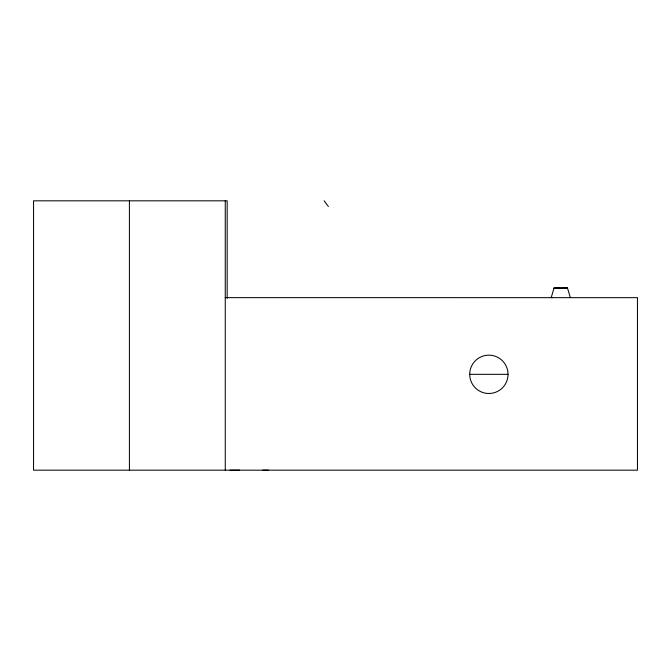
<?xml version="1.0" encoding="UTF-8"?>
<svg xmlns="http://www.w3.org/2000/svg" width="671" height="671" viewBox="0 0 671 671"><rect width="100%" height="100%" fill="white"/><g stroke="black" fill="none" stroke-linecap="round" stroke-linejoin="round"><path stroke-width="1.01" d="M559.027 288.035L554.053 288.052L551.176 297.639L552.459 297.639M570.35 297.639L567.473 288.052L562.499 288.06M559.027 288.06L554.053 288.052L567.473 288.052L562.499 288.035M225.263 297.639L637.45 297.664L637.45 470.178L33.55 470.178L33.55 200.822L227.184 200.822L227.184 298.293M469.7 374.326L508.039 374.326A19.174 19.174 0 0 1 479.287 390.925A19.174 19.174 0 0 1 479.287 357.718A19.174 19.174 0 0 1 508.039 374.326M230.061 470.178L239.648 470.17M262.789 470.17L268.408 470.17M554.053 288.052L567.473 288.052M324.143 200.822L328.371 206.483M225.263 200.822L225.263 470.178M129.411 200.822L129.411 470.178"/></g></svg>
